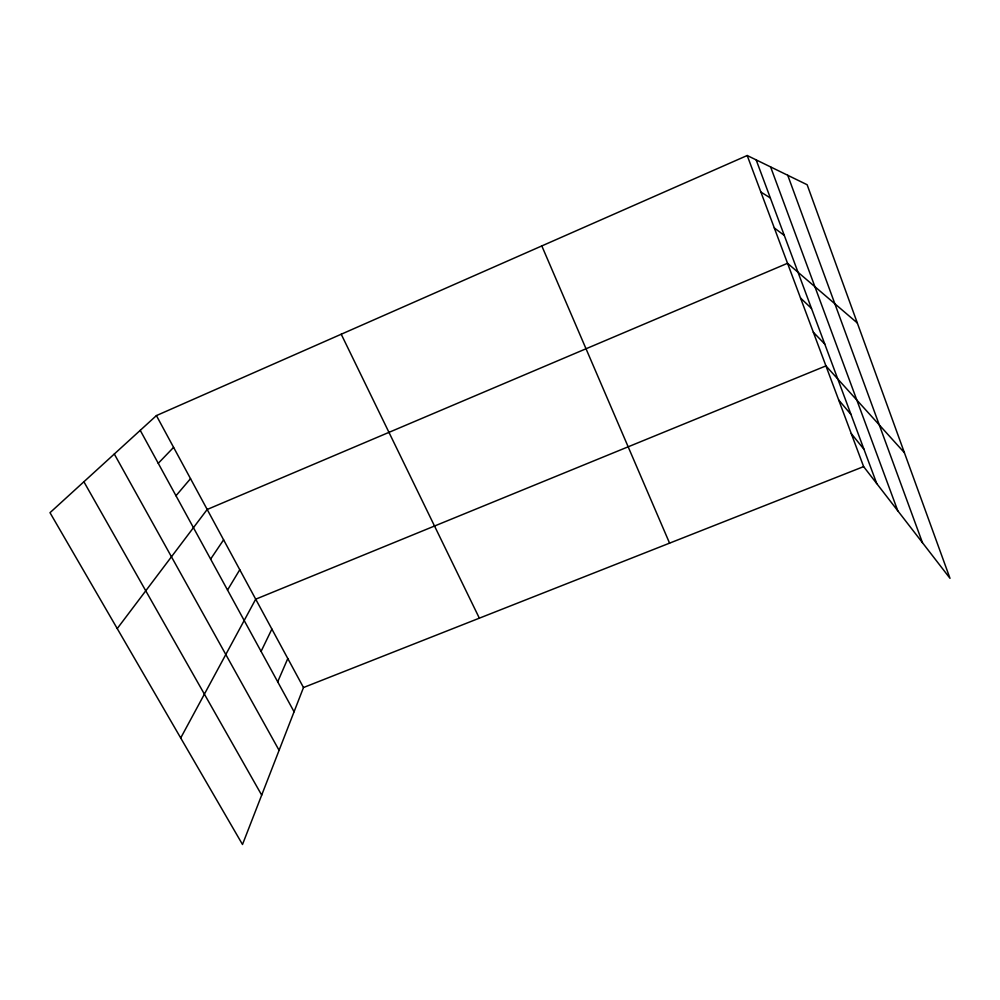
<?xml version="1.0" encoding="UTF-8"?>
<svg xmlns="http://www.w3.org/2000/svg" width="1000" height="1000" viewBox="0 0 1000 1000"><rect width="100%" height="100%" fill="white"/><g stroke="black" fill="none" stroke-linecap="round" stroke-linejoin="round"><path stroke-width="1.5" d="M863.625 466.613L303.488 687.537L242.5 844.488L50 512.688L156.412 415.588L747.2 155.512L807.138 184.737L950 578.325L863.625 466.613L747.2 155.512M277.7 681.825L287.8 658.538M261.075 651.413L271.875 629.087M180.712 737.975L255.7 599.188L825.938 365.9L904.412 452.725M227.525 590.05L239.775 569.725M210.613 559.113L223.6 539.825M117.238 628.575L207.188 509.475L787.537 263.288L857.312 322.975M175.987 495.75L190.525 478.65M158.25 463.312L173.6 447.362M760.875 192.037L770.35 197.975M774.312 227.95L784.3 235.438M800.55 298.05L811.5 308.438M813.337 332.25L824.75 344.025M838.7 400.012L850.987 414.462M851.263 433.587L863.975 449.312M83.888 481.763L261.688 795.113M114.3 454.012L279.088 750.325M140.238 430.35L294.075 711.775M156.412 415.588L303.488 687.537M341.225 334.225L479.35 618.175M541.812 245.925L669.575 543.15M756.15 159.863L876.737 483.575M770.6 166.912L897.775 510.788M787.75 175.287L922.463 542.712"/></g></svg>
